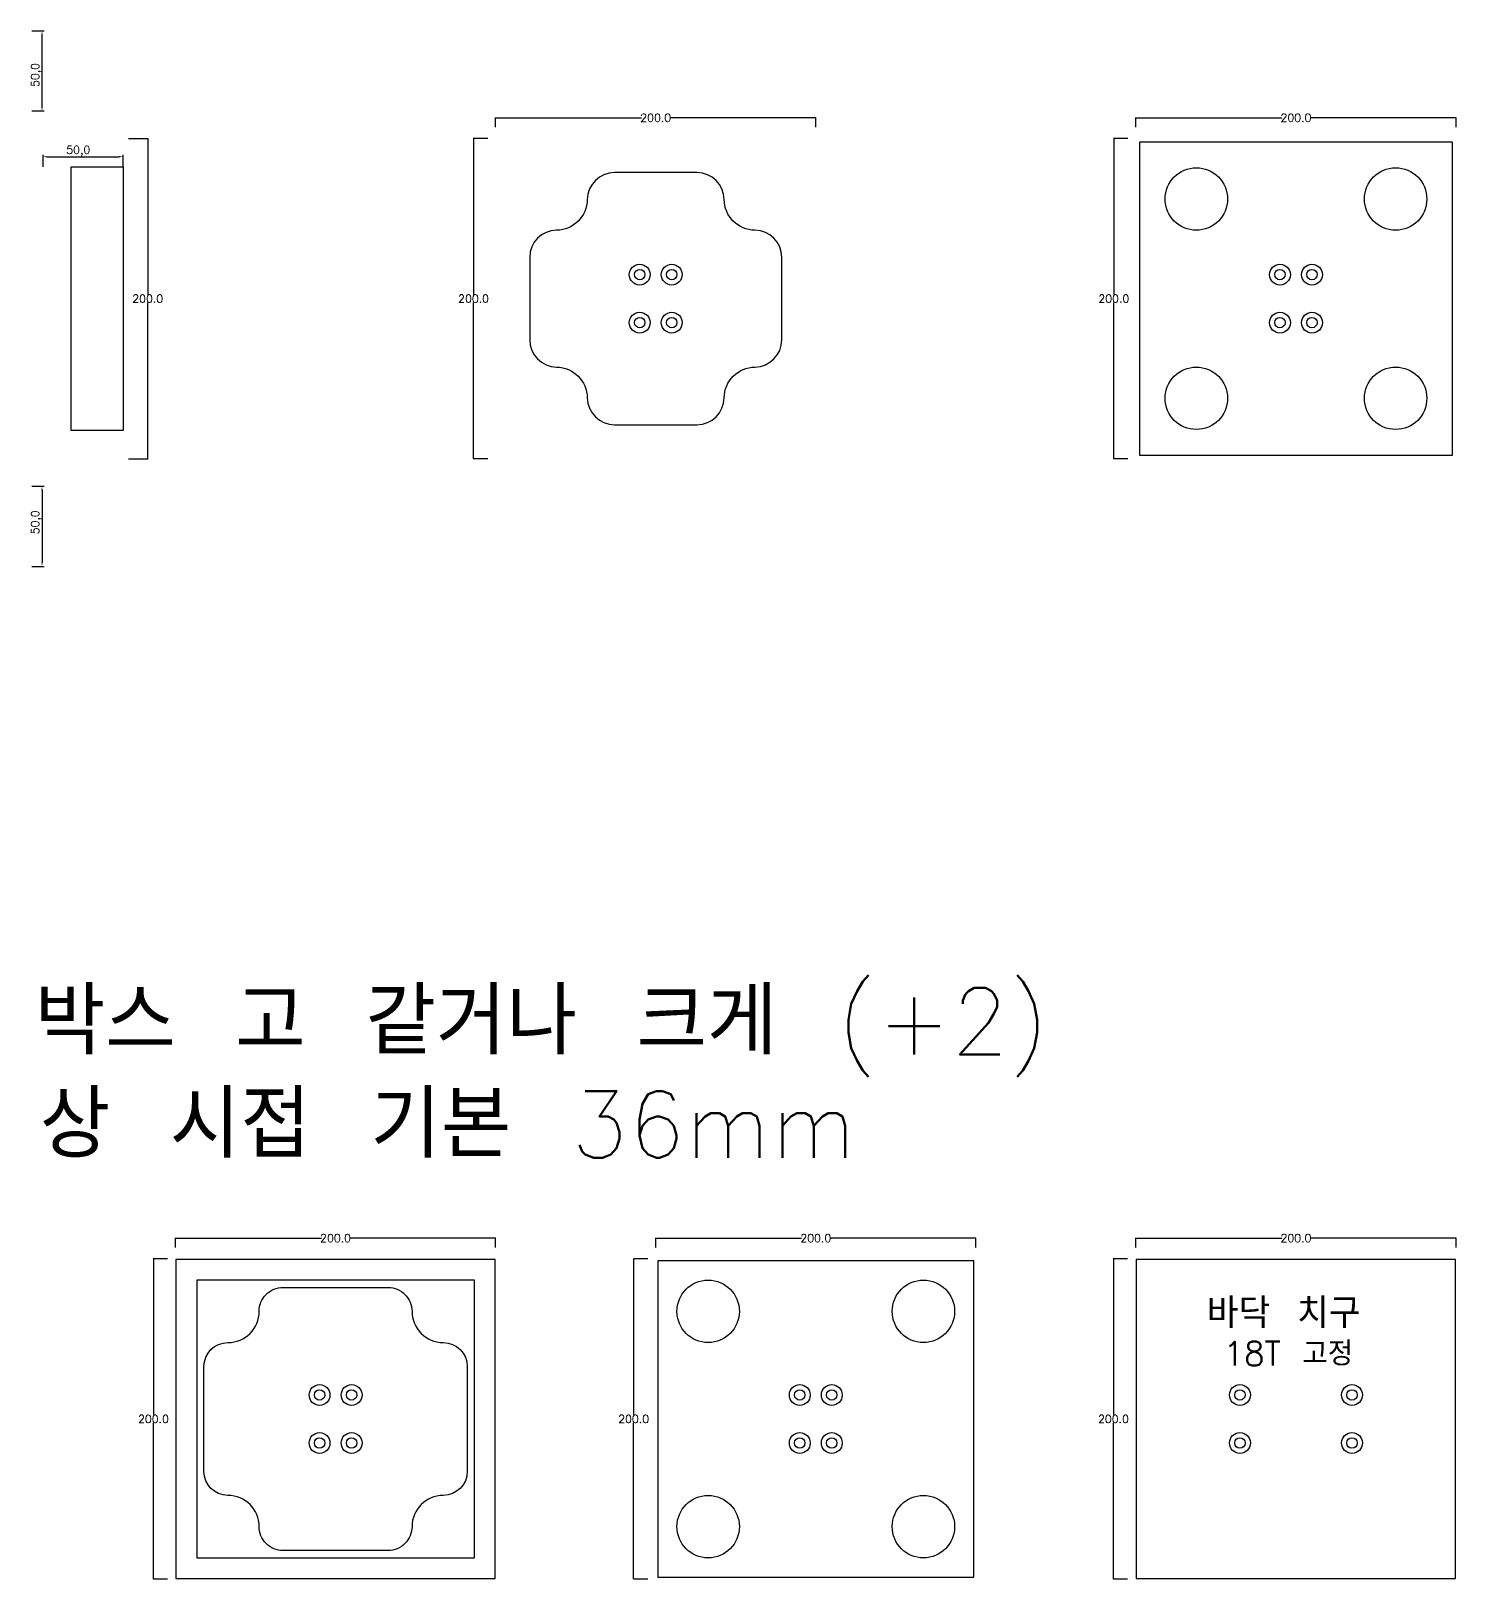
# Model space of a CAD drawing. Header units: millimetres. Extents: x -25 to 19775, y 172 to 9172.
# Drawn here: x 14535 to 15425, y 5872 to 6839 of the extents above; entities that cross this region are included whole.
import ezdxf

# ---------------------------------------------------------------- set-up
doc = ezdxf.new("R2010")
doc.units = ezdxf.units.MM
for name, color, linetype in [('TEXT', 7, 'Continuous'), ('볼트 구멍', 7, 'Continuous'), ('치구', 7, 'Continuous'), ('치수', 7, 'Continuous')]:
    doc.layers.add(name, color=color, linetype=linetype)
doc.styles.get("Standard").update_dxf_attribs({"font": 'txt.shx', "bigfont": 'whgtxt.shx'})
doc.dimstyles.new('ISO-25', dxfattribs={"dimtxt": 2.5, "dimasz": 2.5, "dimexe": 1.25, "dimexo": 0.625, "dimtad": 1, "dimtxsty": 'Standard', "dimcen": 2.5, "dimadec": 0, "dimazin": 0, "dimtfac": 1, "dimtmove": 0, "dimatfit": 3, "dimfxl": 0, "dimarcsym": 0})
doc.dimstyles.get("Standard").update_dxf_attribs({"dimtxt": 7, "dimasz": 0.18, "dimexe": 0.18, "dimexo": 0.0625, "dimgap": 0.09, "dimtad": 0, "dimtih": 1, "dimtoh": 1, "dimdec": 1, "dimzin": 0, "dimdsep": 46, "dimtxsty": 'Standard', "dimcen": 0.09, "dimadec": 0, "dimazin": 0, "dimtfac": 1, "dimtdec": 1, "dimtofl": 0, "dimtmove": 0, "dimatfit": 3, "dimfxl": 0, "dimtolj": 1, "dimtzin": 0, "dimarcsym": 0})

# ---------------------------------------------------------------- blocks, each defined once
blk = doc.blocks.new('*D501')
at = {"layer": 'Defpoints', "color": 0}
for p in [(15425.46, 6784.82), (15225.46, 6778.93), (15425.46, 6778.93)]:
    blk.add_point(p, dxfattribs=at)
at = {"layer": '치수', "color": 0, "lineweight": -2}
for p, q in [((15225.46, 6778.99), (15225.46, 6785)), ((15225.64, 6784.82), (15316.62, 6784.82)), ((15425.28, 6784.82), (15334.3, 6784.82)), ((15425.46, 6778.99), (15425.46, 6785))]:
    blk.add_line(p, q, dxfattribs=at)
at = {"layer": '치수', "color": 0}
for points in [[(15225.64, 6784.85), (15225.64, 6784.79), (15225.46, 6784.82)], [(15425.28, 6784.85), (15425.28, 6784.79), (15425.46, 6784.82)]]:
    blk.add_solid(points, dxfattribs=at)
at = {"layer": '치수', "color": 0, "insert": (15325.46, 6784.82), "char_height": 5, "attachment_point": 5}
blk.add_mtext('\\A1;200.0', dxfattribs=at)
blk = doc.blocks.new('*D502')
at = {"layer": 'Defpoints', "color": 0}
for p in [(15425.46, 6084.82), (15225.46, 6078.93), (15425.46, 6078.93)]:
    blk.add_point(p, dxfattribs=at)
at = {"layer": '치수', "color": 0, "lineweight": -2}
for p, q in [((15225.46, 6078.99), (15225.46, 6085)), ((15225.64, 6084.82), (15316.62, 6084.82)), ((15425.28, 6084.82), (15334.3, 6084.82)), ((15425.46, 6078.99), (15425.46, 6085))]:
    blk.add_line(p, q, dxfattribs=at)
at = {"layer": '치수', "color": 0}
for points in [[(15225.64, 6084.85), (15225.64, 6084.79), (15225.46, 6084.82)], [(15425.28, 6084.85), (15425.28, 6084.79), (15425.46, 6084.82)]]:
    blk.add_solid(points, dxfattribs=at)
at = {"layer": '치수', "color": 0, "insert": (15325.46, 6084.82), "char_height": 5, "attachment_point": 5}
blk.add_mtext('\\A1;200.0', dxfattribs=at)
blk = doc.blocks.new('*D515')
at = {"layer": 'Defpoints', "color": 0}
for p in [(15125.46, 6084.82), (14925.46, 6078.93), (15125.46, 6078.93)]:
    blk.add_point(p, dxfattribs=at)
at = {"layer": '치수', "color": 0, "lineweight": -2}
for p, q in [((14925.46, 6078.99), (14925.46, 6085)), ((14925.64, 6084.82), (15016.62, 6084.82)), ((15125.28, 6084.82), (15034.3, 6084.82)), ((15125.46, 6078.99), (15125.46, 6085))]:
    blk.add_line(p, q, dxfattribs=at)
at = {"layer": '치수', "color": 0}
for points in [[(14925.64, 6084.85), (14925.64, 6084.79), (14925.46, 6084.82)], [(15125.28, 6084.85), (15125.28, 6084.79), (15125.46, 6084.82)]]:
    blk.add_solid(points, dxfattribs=at)
at = {"layer": '치수', "color": 0, "insert": (15025.46, 6084.82), "char_height": 5, "attachment_point": 5}
blk.add_mtext('\\A1;200.0', dxfattribs=at)
blk = doc.blocks.new('*D516')
at = {"layer": 'Defpoints', "color": 0}
for p in [(14825.46, 6084.82), (14625.46, 6078.93), (14825.46, 6078.93)]:
    blk.add_point(p, dxfattribs=at)
at = {"layer": '치수', "color": 0, "lineweight": -2}
for p, q in [((14625.46, 6078.99), (14625.46, 6085)), ((14625.64, 6084.82), (14716.62, 6084.82)), ((14825.28, 6084.82), (14734.3, 6084.82)), ((14825.46, 6078.99), (14825.46, 6085))]:
    blk.add_line(p, q, dxfattribs=at)
at = {"layer": '치수', "color": 0}
for points in [[(14625.64, 6084.85), (14625.64, 6084.79), (14625.46, 6084.82)], [(14825.28, 6084.85), (14825.28, 6084.79), (14825.46, 6084.82)]]:
    blk.add_solid(points, dxfattribs=at)
at = {"layer": '치수', "color": 0, "insert": (14725.46, 6084.82), "char_height": 5, "attachment_point": 5}
blk.add_mtext('\\A1;200.0', dxfattribs=at)
blk = doc.blocks.new('*D517')
at = {"layer": 'Defpoints', "color": 0}
for p in [(15220.32, 6071.82), (15211.42, 5871.82), (15220.32, 5871.82)]:
    blk.add_point(p, dxfattribs=at)
at = {"layer": '치수', "color": 0, "lineweight": -2}
for p, q in [((15220.26, 6071.82), (15211.24, 6071.82)), ((15211.42, 6071.64), (15211.42, 5974.41)), ((15211.42, 5872), (15211.42, 5969.23)), ((15220.26, 5871.82), (15211.24, 5871.82))]:
    blk.add_line(p, q, dxfattribs=at)
at = {"layer": '치수', "color": 0}
for points in [[(15211.39, 6071.64), (15211.45, 6071.64), (15211.42, 6071.82)], [(15211.39, 5872), (15211.45, 5872), (15211.42, 5871.82)]]:
    blk.add_solid(points, dxfattribs=at)
at = {"layer": '치수', "color": 0, "insert": (15211.42, 5971.82), "char_height": 5, "attachment_point": 5}
blk.add_mtext('\\A1;200.0', dxfattribs=at)
blk = doc.blocks.new('*D518')
at = {"layer": 'Defpoints', "color": 0}
for p in [(14920.57, 6071.82), (14911.67, 5871.82), (14920.57, 5871.82)]:
    blk.add_point(p, dxfattribs=at)
at = {"layer": '치수', "color": 0, "lineweight": -2}
for p, q in [((14920.51, 6071.82), (14911.49, 6071.82)), ((14911.67, 6071.64), (14911.67, 5974.41)), ((14911.67, 5872), (14911.67, 5969.23)), ((14920.51, 5871.82), (14911.49, 5871.82))]:
    blk.add_line(p, q, dxfattribs=at)
at = {"layer": '치수', "color": 0}
for points in [[(14911.64, 6071.64), (14911.7, 6071.64), (14911.67, 6071.82)], [(14911.64, 5872), (14911.7, 5872), (14911.67, 5871.82)]]:
    blk.add_solid(points, dxfattribs=at)
at = {"layer": '치수', "color": 0, "insert": (14911.67, 5971.82), "char_height": 5, "attachment_point": 5}
blk.add_mtext('\\A1;200.0', dxfattribs=at)
blk = doc.blocks.new('*D519')
at = {"layer": 'Defpoints', "color": 0}
for p in [(14620.57, 6071.82), (14611.67, 5871.82), (14620.57, 5871.82)]:
    blk.add_point(p, dxfattribs=at)
at = {"layer": '치수', "color": 0, "lineweight": -2}
for p, q in [((14620.51, 6071.82), (14611.49, 6071.82)), ((14611.67, 6071.64), (14611.67, 5974.41)), ((14611.67, 5872), (14611.67, 5969.23)), ((14620.51, 5871.82), (14611.49, 5871.82))]:
    blk.add_line(p, q, dxfattribs=at)
at = {"layer": '치수', "color": 0}
for points in [[(14611.64, 6071.64), (14611.7, 6071.64), (14611.67, 6071.82)], [(14611.64, 5872), (14611.7, 5872), (14611.67, 5871.82)]]:
    blk.add_solid(points, dxfattribs=at)
at = {"layer": '치수', "color": 0, "insert": (14611.67, 5971.82), "char_height": 5, "attachment_point": 5}
blk.add_mtext('\\A1;200.0', dxfattribs=at)
blk = doc.blocks.new('*D536')
at = {"layer": 'Defpoints', "color": 0}
for p in [(15025.46, 6784.82), (14825.46, 6778.93), (15025.46, 6778.93)]:
    blk.add_point(p, dxfattribs=at)
at = {"layer": '치수', "color": 0, "lineweight": -2}
for p, q in [((14825.46, 6778.99), (14825.46, 6785)), ((14825.64, 6784.82), (14916.62, 6784.82)), ((15025.28, 6784.82), (14934.3, 6784.82)), ((15025.46, 6778.99), (15025.46, 6785))]:
    blk.add_line(p, q, dxfattribs=at)
at = {"layer": '치수', "color": 0}
for points in [[(14825.64, 6784.85), (14825.64, 6784.79), (14825.46, 6784.82)], [(15025.28, 6784.85), (15025.28, 6784.79), (15025.46, 6784.82)]]:
    blk.add_solid(points, dxfattribs=at)
at = {"layer": '치수', "color": 0, "insert": (14925.46, 6784.82), "char_height": 5, "attachment_point": 5}
blk.add_mtext('\\A1;200.0', dxfattribs=at)
blk = doc.blocks.new('*D537')
at = {"layer": 'Defpoints', "color": 0}
for p in [(14542.71, 6753.63), (14592.71, 6760.5), (14592.71, 6753.63)]:
    blk.add_point(p, dxfattribs=at)
at = {"layer": '치수', "color": 0, "lineweight": -2}
for p, q in [((14542.71, 6754.25), (14542.71, 6761.75)), ((14592.71, 6754.25), (14592.71, 6761.75)), ((14545.21, 6760.5), (14590.21, 6760.5))]:
    blk.add_line(p, q, dxfattribs=at)
at = {"layer": '치수', "color": 0}
for points in [[(14545.21, 6760.92), (14545.21, 6760.09), (14542.71, 6760.5)], [(14590.21, 6760.92), (14590.21, 6760.09), (14592.71, 6760.5)]]:
    blk.add_solid(points, dxfattribs=at)
at = {"layer": '치수', "color": 0, "insert": (14564.71, 6764.05), "char_height": 5, "attachment_point": 5}
blk.add_mtext('50,0', dxfattribs=at)
blk = doc.blocks.new('*D538')
at = {"layer": 'Defpoints', "color": 0}
for p in [(14535.14, 6839.07), (14542.04, 6839.07), (14535.14, 6789.07)]:
    blk.add_point(p, dxfattribs=at)
at = {"layer": '치수', "color": 0, "lineweight": -2}
for p, q in [((14535.77, 6839.07), (14543.29, 6839.07)), ((14542.04, 6791.57), (14542.04, 6836.57)), ((14535.77, 6789.07), (14543.29, 6789.07))]:
    blk.add_line(p, q, dxfattribs=at)
at = {"layer": '치수', "color": 0}
for points in [[(14541.62, 6836.57), (14542.46, 6836.57), (14542.04, 6839.07)], [(14541.62, 6791.57), (14542.46, 6791.57), (14542.04, 6789.07)]]:
    blk.add_solid(points, dxfattribs=at)
at = {"layer": '치수', "color": 0, "insert": (14538.5, 6811.57), "char_height": 5, "attachment_point": 5, "rotation": 90}
blk.add_mtext('50,0', dxfattribs=at)
blk = doc.blocks.new('*D539')
at = {"layer": 'Defpoints', "color": 0}
for p in [(14820.57, 6771.82), (14811.67, 6571.82), (14820.57, 6571.82)]:
    blk.add_point(p, dxfattribs=at)
at = {"layer": '치수', "color": 0, "lineweight": -2}
for p, q in [((14820.51, 6771.82), (14811.49, 6771.82)), ((14811.67, 6771.64), (14811.67, 6674.41)), ((14811.67, 6572), (14811.67, 6669.23)), ((14820.51, 6571.82), (14811.49, 6571.82))]:
    blk.add_line(p, q, dxfattribs=at)
at = {"layer": '치수', "color": 0}
for points in [[(14811.64, 6771.64), (14811.7, 6771.64), (14811.67, 6771.82)], [(14811.64, 6572), (14811.7, 6572), (14811.67, 6571.82)]]:
    blk.add_solid(points, dxfattribs=at)
at = {"layer": '치수', "color": 0, "insert": (14811.67, 6671.82), "char_height": 5, "attachment_point": 5}
blk.add_mtext('\\A1;200.0', dxfattribs=at)
blk = doc.blocks.new('*D540')
at = {"layer": 'Defpoints', "color": 0}
for p in [(15220.57, 6771.82), (15211.67, 6571.82), (15220.57, 6571.82)]:
    blk.add_point(p, dxfattribs=at)
at = {"layer": '치수', "color": 0, "lineweight": -2}
for p, q in [((15220.51, 6771.82), (15211.49, 6771.82)), ((15211.67, 6771.64), (15211.67, 6674.41)), ((15211.67, 6572), (15211.67, 6669.23)), ((15220.51, 6571.82), (15211.49, 6571.82))]:
    blk.add_line(p, q, dxfattribs=at)
at = {"layer": '치수', "color": 0}
for points in [[(15211.64, 6771.64), (15211.7, 6771.64), (15211.67, 6771.82)], [(15211.64, 6572), (15211.7, 6572), (15211.67, 6571.82)]]:
    blk.add_solid(points, dxfattribs=at)
at = {"layer": '치수', "color": 0, "insert": (15211.67, 6671.82), "char_height": 5, "attachment_point": 5}
blk.add_mtext('\\A1;200.0', dxfattribs=at)
blk = doc.blocks.new('*D541')
at = {"layer": 'Defpoints', "color": 0}
for p in [(14596.01, 6771.83), (14596.01, 6571.83), (14608.08, 6571.83)]:
    blk.add_point(p, dxfattribs=at)
at = {"layer": '치수', "color": 0, "lineweight": -2}
for p, q in [((14596.07, 6771.83), (14608.26, 6771.83)), ((14608.08, 6771.65), (14608.08, 6674.42)), ((14608.08, 6572.01), (14608.08, 6669.24)), ((14596.07, 6571.83), (14608.26, 6571.83))]:
    blk.add_line(p, q, dxfattribs=at)
at = {"layer": '치수', "color": 0}
for points in [[(14608.05, 6771.65), (14608.11, 6771.65), (14608.08, 6771.83)], [(14608.05, 6572.01), (14608.11, 6572.01), (14608.08, 6571.83)]]:
    blk.add_solid(points, dxfattribs=at)
at = {"layer": '치수', "color": 0, "insert": (14608.08, 6671.83), "char_height": 5, "attachment_point": 5}
blk.add_mtext('\\A1;200.0', dxfattribs=at)
blk = doc.blocks.new('*D542')
at = {"layer": 'Defpoints', "color": 0}
for p in [(14535.14, 6554.57), (14535.14, 6504.57), (14542.04, 6504.57)]:
    blk.add_point(p, dxfattribs=at)
at = {"layer": '치수', "color": 0, "lineweight": -2}
for p, q in [((14535.77, 6554.57), (14543.29, 6554.57)), ((14542.04, 6552.07), (14542.04, 6507.07)), ((14535.77, 6504.57), (14543.29, 6504.57))]:
    blk.add_line(p, q, dxfattribs=at)
at = {"layer": '치수', "color": 0}
for points in [[(14541.62, 6552.07), (14542.46, 6552.07), (14542.04, 6554.57)], [(14541.62, 6507.07), (14542.46, 6507.07), (14542.04, 6504.57)]]:
    blk.add_solid(points, dxfattribs=at)
at = {"layer": '치수', "color": 0, "insert": (14538.5, 6532.07), "char_height": 5, "attachment_point": 5, "rotation": 90}
blk.add_mtext('50,0', dxfattribs=at)

msp = doc.modelspace()

# ---------------------------------------------------------------- linework, layer by layer
at = {"layer": '볼트 구멍', "color": 6}
for centre in [(14915.462, 6686.825), (14935.462, 6686.825), (15315.462, 6686.825), (15335.462, 6686.825), (14915.462, 6656.825), (14935.462, 6656.825), (15315.462, 6656.825), (15335.462, 6656.825), (14715.462, 5986.825), (14735.462, 5986.825), (15015.462, 5986.825), (15035.462, 5986.825), (15290.462, 5986.825), (15360.462, 5986.825), (14715.462, 5956.825), (14735.462, 5956.825), (15015.462, 5956.825), (15035.462, 5956.825), (15290.462, 5956.825), (15360.462, 5956.825)]:
    msp.add_circle(centre, 6.5, dxfattribs=at)
at = {"layer": '볼트 구멍', "color": 3}
for centre in [(14915.462, 6686.825), (14935.462, 6686.825), (15315.462, 6686.825), (15335.462, 6686.825), (14915.462, 6656.825), (14935.462, 6656.825), (15315.462, 6656.825), (15335.462, 6656.825), (14715.462, 5986.825), (14735.462, 5986.825), (15015.462, 5986.825), (15035.462, 5986.825), (15290.462, 5986.825), (15360.462, 5986.825), (14715.462, 5956.825), (14735.462, 5956.825), (15015.462, 5956.825), (15035.462, 5956.825), (15290.462, 5956.825), (15360.462, 5956.825)]:
    msp.add_circle(centre, 3.25, dxfattribs=at)
at = {"layer": '치구'}
for points in [[(15227.712, 6769.575), (15227.712, 6574.075), (15423.212, 6574.075), (15423.212, 6769.575)], [(14560.212, 6754.178), (14592.712, 6754.178), (14592.712, 6589.472), (14560.212, 6589.472)], [(14625.712, 6071.575), (14625.712, 5872.075), (14825.212, 5872.075), (14825.212, 6071.575)], [(14926.712, 6070.575), (14926.712, 5873.075), (15124.212, 5873.075), (15124.212, 6070.575)], [(15225.712, 6071.575), (15225.712, 5872.075), (15425.212, 5872.075), (15425.212, 6071.575)], [(14638.712, 6058.575), (14638.712, 5885.075), (14812.212, 5885.075), (14812.212, 6058.575)]]:
    msp.add_lwpolyline(points, close=True, dxfattribs=at)
for points in [[(14863.479, 6629.073, -0.4062114), (14882.71, 6609.842, 0.4102069), (14899.708, 6593.075), (14951.215, 6593.075, 0.4102069), (14968.214, 6609.842, -0.4062114), (14987.445, 6629.073, 0.4102069), (15004.212, 6646.072), (15004.212, 6697.578, 0.4102069), (14987.445, 6714.577, -0.4062114), (14968.214, 6733.808, 0.4102069), (14951.215, 6750.575), (14899.708, 6750.575, 0.4102069), (14882.71, 6733.808, -0.4062114), (14863.479, 6714.577, 0.4102069), (14846.712, 6697.578), (14846.712, 6646.072, 0.4102069)], [(14692.712, 6054.075), (14758.212, 6054.075, -0.4142136), (14773.212, 6039.075, 0.4142135), (14792.712, 6019.575, -0.4142134), (14807.712, 6004.575), (14807.712, 5939.075, -0.4142134), (14792.712, 5924.075, 0.4142135), (14773.212, 5904.575, -0.4142136), (14758.212, 5889.575), (14692.712, 5889.575, -0.4142136), (14677.712, 5904.575, 0.4142135), (14658.212, 5924.075, -0.4142134), (14643.212, 5939.075), (14643.212, 6004.575, -0.4142134), (14658.212, 6019.575, 0.4142135), (14677.712, 6039.075, -0.4142136)]]:
    msp.add_lwpolyline(points, format="xyb", close=True, dxfattribs=at)
for centre in [(15263.212, 6734.075), (15387.712, 6734.075), (15263.212, 6609.575), (15387.712, 6609.575), (14958.212, 6039.075), (15092.712, 6039.075), (14958.212, 5904.575), (15092.712, 5904.575)]:
    msp.add_circle(centre, 19.5, dxfattribs=at)

# ---------------------------------------------------------------- texts
at = {"layer": 'TEXT', "color": 1}
for s, p in [('박스 고 같거나 크게 (+2)', (14537.479, 6199.49)), ('상 시접 기본 36mm', (14540.622, 6135.086))]:
    msp.add_text(s, height=41.66667, dxfattribs=at).set_placement(p)
at = {"layer": 'TEXT', "color": 6, "linetype": 'Continuous'}
msp.add_text('바닥 치구', height=18.75, dxfattribs=at).set_placement((15269.766, 6028.701))
at = {"layer": 'TEXT', "color": 6}
msp.add_text('18T 고정', height=15, dxfattribs=at).set_placement((15280.114, 6005.196))

# ---------------------------------------------------------------- dimensions: what is measured, and where the dimension line sits
at = {"layer": '치수', "color": 4}
for base, p1, p2, angle, picture, middle in [((14542.039, 6839.075), (14535.141, 6789.075), (14535.141, 6839.075), 90, '*D538', (14542.039, 6811.575)), ((14542.039, 6504.575), (14535.141, 6554.575), (14535.141, 6504.575), 270, '*D542', (14542.039, 6532.075))]:
    dim = msp.add_linear_dim(base=base, p1=p1, p2=p2, angle=angle, dimstyle='ISO-25', override={"dimtxt": 5, "dimdec": 1, "dimzin": 0, "dimtdec": 1}, dxfattribs=at)
    dim.commit()
    dim.dimension.update_dxf_attribs({"geometry": picture, "text_midpoint": middle, "dimtype": 160})
for base, p1, p2, picture, middle in [((15025.462, 6784.815), (14825.462, 6778.932), (15025.462, 6778.932), '*D536', (14925.462, 6784.815)), ((15425.462, 6784.815), (15225.462, 6778.932), (15425.462, 6778.932), '*D501', (15325.462, 6784.815)), ((14825.462, 6084.815), (14625.462, 6078.932), (14825.462, 6078.932), '*D516', (14725.462, 6084.815)), ((15125.462, 6084.815), (14925.462, 6078.932), (15125.462, 6078.932), '*D515', (15025.462, 6084.815)), ((15425.462, 6084.815), (15225.462, 6078.932), (15425.462, 6078.932), '*D502', (15325.462, 6084.815))]:
    dim = msp.add_linear_dim(base=base, p1=p1, p2=p2, dimstyle='Standard', override={"dimtxt": 5}, dxfattribs=at)
    dim.commit()
    dim.dimension.update_dxf_attribs({"geometry": picture, "text_midpoint": middle})
for base, p1, p2, picture, middle in [((14608.079, 6571.828), (14596.01, 6771.828), (14596.01, 6571.828), '*D541', (14608.079, 6671.828)), ((14811.666, 6571.825), (14820.57, 6771.825), (14820.57, 6571.825), '*D539', (14811.666, 6671.825)), ((15211.666, 6571.825), (15220.57, 6771.825), (15220.57, 6571.825), '*D540', (15211.666, 6671.825)), ((14611.666, 5871.825), (14620.57, 6071.825), (14620.57, 5871.825), '*D519', (14611.666, 5971.825)), ((14911.666, 5871.825), (14920.57, 6071.825), (14920.57, 5871.825), '*D518', (14911.666, 5971.825)), ((15211.416, 5871.825), (15220.32, 6071.825), (15220.32, 5871.825), '*D517', (15211.416, 5971.825))]:
    dim = msp.add_linear_dim(base=base, p1=p1, p2=p2, angle=90, dimstyle='Standard', override={"dimtxt": 5}, dxfattribs=at)
    dim.commit()
    dim.dimension.update_dxf_attribs({"geometry": picture, "text_midpoint": middle})
dim = msp.add_linear_dim(base=(14592.712, 6760.505), p1=(14542.712, 6753.628), p2=(14592.712, 6753.628), dimstyle='ISO-25', override={"dimtxt": 5, "dimdec": 1, "dimzin": 0, "dimtdec": 1}, dxfattribs=at)
dim.commit()
dim.dimension.update_dxf_attribs({"geometry": '*D537', "text_midpoint": (14564.712, 6760.505), "dimtype": 160})

doc.saveas('drawing.dxf')
